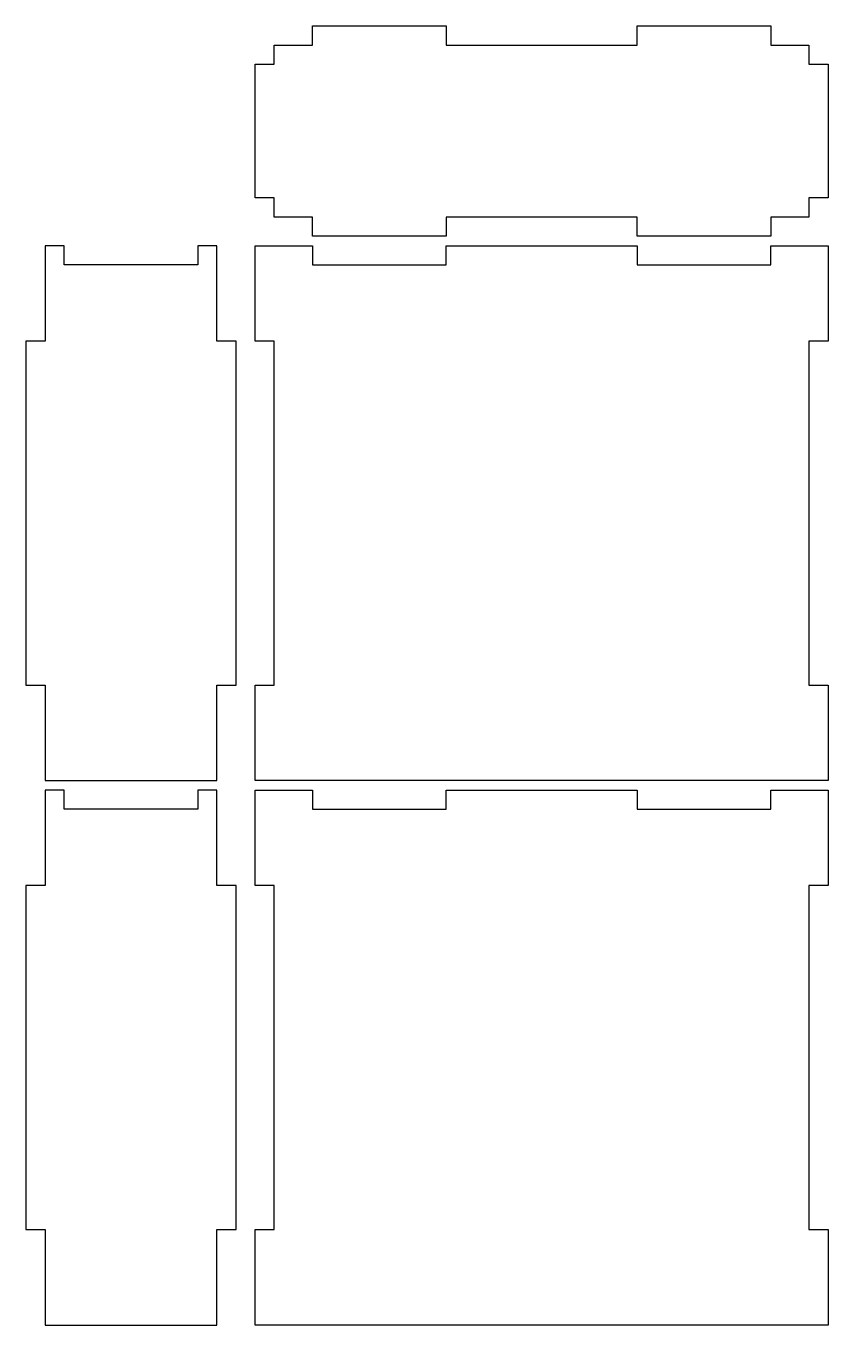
# Model space of a CAD drawing. Extents: x 30 to 240, y 199 to 539.
import ezdxf

# ---------------------------------------------------------------- set-up
doc = ezdxf.new("R2010")
doc.units = 0

msp = doc.modelspace()

# ---------------------------------------------------------------- linework, layer by layer
at = {"layer": 'Layer 1'}
for p, q in [((105, 534), (105, 539)), ((105, 539), (140, 539)), ((140, 539), (140, 534)), ((190, 534), (190, 539)), ((190, 539), (225, 539)), ((225, 539), (225, 534)), ((95, 529), (95, 534)), ((95, 534), (105, 534)), ((140, 534), (190, 534)), ((225, 534), (235, 534)), ((235, 534), (235, 529)), ((90, 494), (90, 529)), ((90, 529), (95, 529)), ((235, 529), (240, 529)), ((240, 529), (240, 494)), ((95, 494), (90, 494)), ((95, 489), (95, 494)), ((240, 494), (235, 494)), ((235, 494), (235, 489)), ((105, 489), (95, 489)), ((105, 484), (105, 489)), ((190, 489), (140, 489)), ((140, 489), (140, 484)), ((190, 484), (190, 489)), ((235, 489), (225, 489)), ((225, 489), (225, 484)), ((140, 484), (105, 484)), ((225, 484), (190, 484)), ((35, 481.5), (35, 456.5)), ((40, 481.5), (35, 481.5)), ((40, 476.5), (40, 481.5)), ((80, 481.5), (75, 481.5)), ((75, 481.5), (75, 476.5)), ((80, 456.5), (80, 481.5)), ((90, 481.5), (105, 481.5)), ((90, 456.5), (90, 481.5)), ((105, 481.5), (105, 476.5)), ((140, 476.5), (140, 481.5)), ((140, 481.5), (190, 481.5)), ((190, 481.5), (190, 476.5)), ((225, 476.5), (225, 481.5)), ((225, 481.5), (240, 481.5)), ((240, 481.5), (240, 456.5)), ((75, 476.5), (40, 476.5)), ((105, 476.5), (140, 476.5)), ((190, 476.5), (225, 476.5)), ((35, 456.5), (30, 456.5)), ((30, 456.5), (30, 366.5)), ((85, 456.5), (80, 456.5)), ((85, 366.5), (85, 456.5)), ((95, 456.5), (90, 456.5)), ((95, 366.5), (95, 456.5)), ((240, 456.5), (235, 456.5)), ((235, 456.5), (235, 366.5)), ((30, 366.5), (35, 366.5)), ((35, 366.5), (35, 341.5)), ((80, 341.5), (80, 366.5)), ((80, 366.5), (85, 366.5)), ((90, 341.5), (90, 366.5)), ((90, 366.5), (95, 366.5)), ((235, 366.5), (240, 366.5)), ((240, 366.5), (240, 341.5)), ((35, 341.5), (80, 341.5)), ((240, 341.5), (90, 341.5)), ((35, 339), (35, 314)), ((40, 339), (35, 339)), ((40, 334), (40, 339)), ((80, 339), (75, 339)), ((75, 339), (75, 334)), ((80, 314), (80, 339)), ((90, 339), (105, 339)), ((90, 314), (90, 339)), ((105, 339), (105, 334)), ((140, 334), (140, 339)), ((140, 339), (190, 339)), ((190, 339), (190, 334)), ((225, 334), (225, 339)), ((225, 339), (240, 339)), ((240, 339), (240, 314)), ((75, 334), (40, 334)), ((105, 334), (140, 334)), ((190, 334), (225, 334)), ((35, 314), (30, 314)), ((30, 314), (30, 224)), ((85, 314), (80, 314)), ((85, 224), (85, 314)), ((95, 314), (90, 314)), ((95, 224), (95, 314)), ((240, 314), (235, 314)), ((235, 314), (235, 224)), ((30, 224), (35, 224)), ((35, 224), (35, 199)), ((80, 199), (80, 224)), ((80, 224), (85, 224)), ((90, 199), (90, 224)), ((90, 224), (95, 224)), ((235, 224), (240, 224)), ((240, 224), (240, 199)), ((35, 199), (80, 199)), ((240, 199), (90, 199))]:
    msp.add_line(p, q, dxfattribs=at)

doc.saveas('drawing.dxf')
